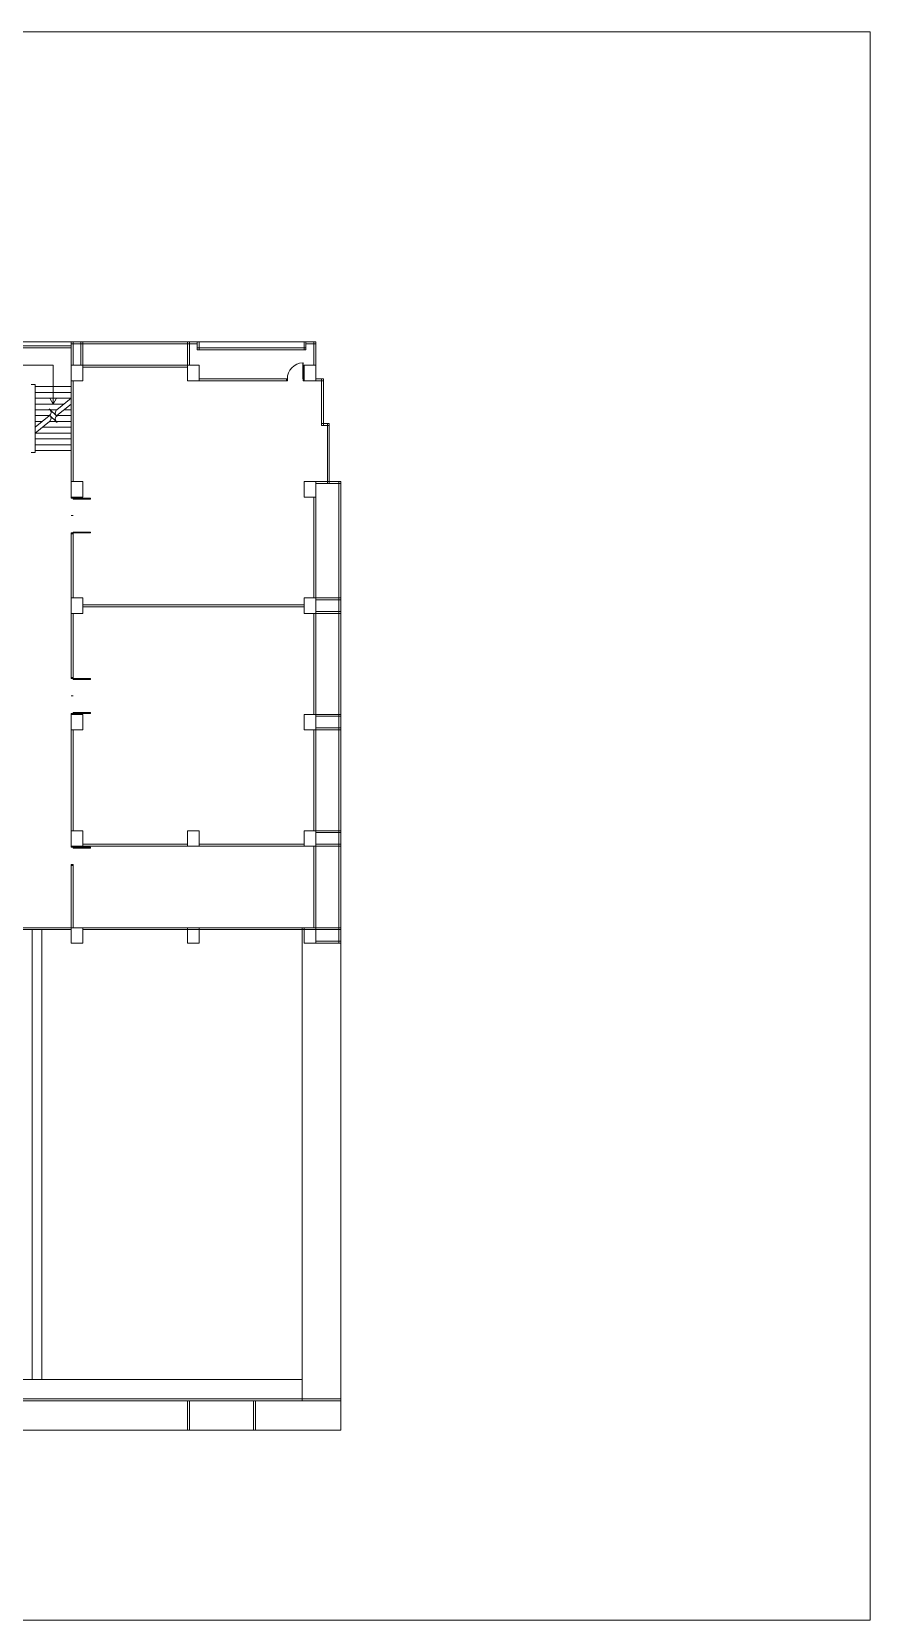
# Model space of a CAD drawing. Header units: metres. Extents: x 311 to 430, y 278 to 360.
# Drawn here: x 386.9 to 430.1, y 278.1 to 360 of the extents above; entities that cross this region are included whole.
import ezdxf

# ---------------------------------------------------------------- set-up
doc = ezdxf.new("R2010")
doc.units = ezdxf.units.M
doc.header["$MEASUREMENT"] = 0
doc.layers.add('BODR', color=13, linetype='Continuous')
doc.layers.add('DOOR', color=7, linetype='Continuous')

msp = doc.modelspace()

# ---------------------------------------------------------------- linework, layer by layer
at = {"color": 8, "linetype": 'ByBlock', "lineweight": 5}
for p, q in [((340.49, 343.979), (394.89, 343.979)), ((384.99, 343.779), (388.89, 343.779)), ((384.99, 343.679), (388.89, 343.679)), ((388.89, 343.979), (389.49, 343.979)), ((388.89, 342.779), (388.89, 343.979)), ((388.89, 343.879), (389.49, 343.879)), ((388.99, 342.779), (388.99, 343.979)), ((389.39, 342.779), (389.39, 343.979)), ((389.49, 342.779), (389.49, 343.979)), ((389.49, 343.879), (394.89, 343.879)), ((401.49, 343.979), (394.89, 343.979)), ((394.89, 342.779), (394.89, 343.979)), ((395.39, 343.879), (394.89, 343.879)), ((394.99, 342.779), (394.99, 343.979)), ((395.39, 343.579), (395.39, 343.979)), ((400.99, 343.679), (395.39, 343.679)), ((400.99, 343.579), (395.39, 343.579)), ((395.49, 343.579), (395.49, 343.979)), ((400.89, 343.579), (400.89, 343.979)), ((400.99, 343.579), (400.99, 343.979)), ((401.49, 343.879), (400.99, 343.879)), ((401.39, 342.779), (401.39, 343.979)), ((401.49, 342.779), (401.49, 343.979)), ((385.915, 342.779), (387.965, 342.779)), ((387.965, 340.779), (387.965, 342.779)), ((388.89, 342.779), (394.89, 342.779)), ((388.89, 341.979), (388.89, 342.779)), ((388.89, 342.779), (389.49, 342.779)), ((389.49, 342.779), (389.49, 341.979)), ((389.49, 342.679), (394.89, 342.679)), ((394.89, 341.979), (394.89, 342.779)), ((394.89, 342.779), (395.49, 342.779)), ((395.49, 342.779), (395.49, 341.979)), ((400.89, 341.979), (400.89, 342.779)), ((400.89, 342.779), (401.49, 342.779)), ((401.49, 342.779), (401.49, 341.979)), ((386.84, 341.779), (387.04, 341.779)), ((387.04, 338.279), (387.04, 341.779)), ((387.04, 341.679), (388.89, 341.679)), ((388.89, 341.979), (388.89, 336.779)), ((389.49, 341.979), (388.89, 341.979)), ((388.99, 341.979), (388.99, 336.779)), ((395.49, 341.979), (394.89, 341.979)), ((395.49, 342.079), (400.03, 342.079)), ((395.49, 341.979), (400.04, 341.979)), ((401.49, 341.979), (400.89, 341.979)), ((401.49, 342.079), (401.89, 342.079)), ((401.49, 341.979), (401.89, 341.979)), ((401.79, 339.679), (401.79, 342.079)), ((401.89, 339.679), (401.89, 342.079)), ((387.04, 341.379), (388.89, 341.379)), ((387.04, 341.079), (388.89, 341.079)), ((387.04, 340.779), (388.52, 340.779)), ((387.965, 340.779), (387.792, 341.079)), ((387.965, 340.779), (388.138, 341.079)), ((388.89, 341.079), (388.153, 340.482)), ((388.89, 340.779), (388.153, 340.182)), ((387.04, 340.479), (388.15, 340.479)), ((387.04, 340.179), (387.78, 340.179)), ((387.765, 340.167), (387.04, 339.579)), ((387.765, 340.529), (388.165, 340.129)), ((387.765, 340.529), (388.165, 340.129)), ((387.765, 340.229), (388.165, 339.829)), ((387.765, 340.229), (388.165, 339.829)), ((388.15, 340.179), (388.89, 340.179)), ((388.52, 340.479), (388.89, 340.479)), ((387.04, 339.879), (387.41, 339.879)), ((387.777, 339.877), (387.04, 339.279)), ((387.04, 339.279), (388.89, 339.279)), ((387.41, 339.579), (388.89, 339.579)), ((387.78, 339.879), (388.89, 339.879)), ((402.19, 339.779), (401.79, 339.779)), ((401.79, 339.679), (402.19, 339.679)), ((402.09, 336.679), (402.09, 339.779)), ((402.19, 336.679), (402.19, 339.779)), ((386.84, 338.279), (387.04, 338.279)), ((387.04, 338.979), (388.89, 338.979)), ((387.04, 338.679), (388.89, 338.679)), ((387.04, 338.379), (388.89, 338.379)), ((388.89, 335.979), (388.89, 336.779)), ((388.89, 336.779), (389.49, 336.779)), ((389.49, 336.779), (389.49, 335.979)), ((400.89, 335.979), (400.89, 336.779)), ((400.89, 336.779), (401.49, 336.779)), ((401.49, 336.779), (402.79, 336.779)), ((401.49, 336.779), (401.49, 335.979)), ((401.49, 336.679), (402.79, 336.679)), ((402.69, 313.779), (402.69, 336.779)), ((402.79, 313.779), (402.79, 336.779)), ((388.89, 335.979), (388.89, 335.929)), ((389.49, 335.979), (388.89, 335.979)), ((388.99, 335.979), (388.99, 335.929)), ((388.99, 335.929), (389.89, 335.929)), ((388.99, 335.879), (388.99, 335.929)), ((389.89, 335.879), (388.99, 335.879)), ((389.89, 335.929), (389.89, 335.879)), ((401.49, 335.979), (400.89, 335.979)), ((401.39, 335.979), (401.39, 330.779)), ((401.49, 335.979), (401.49, 317.979)), ((388.89, 335.029), (388.99, 335.029)), ((389.89, 334.179), (388.99, 334.179)), ((388.99, 334.179), (388.99, 334.129)), ((389.89, 334.129), (389.89, 334.179)), ((388.89, 334.129), (388.89, 330.779)), ((388.99, 334.129), (388.99, 330.779)), ((388.99, 334.129), (389.89, 334.129)), ((388.89, 329.979), (388.89, 330.779)), ((388.89, 330.779), (389.49, 330.779)), ((389.49, 330.779), (389.49, 329.979)), ((389.49, 330.429), (400.89, 330.429)), ((389.49, 330.329), (400.89, 330.329)), ((400.89, 329.979), (400.89, 330.779)), ((400.89, 330.779), (401.49, 330.779)), ((401.39, 330.779), (402.79, 330.779)), ((401.49, 330.779), (401.49, 329.979)), ((401.49, 330.679), (402.79, 330.679)), ((401.49, 330.079), (402.79, 330.079)), ((402.69, 330.779), (402.69, 329.979)), ((402.79, 330.779), (402.79, 329.979)), ((388.89, 329.979), (388.89, 326.629)), ((389.49, 329.979), (388.89, 329.979)), ((388.99, 329.979), (388.99, 326.629)), ((401.49, 329.979), (400.89, 329.979)), ((401.39, 329.979), (401.39, 324.779)), ((401.39, 329.979), (402.79, 329.979)), ((388.99, 326.629), (389.89, 326.629)), ((388.99, 326.579), (388.99, 326.629)), ((389.89, 326.579), (388.99, 326.579)), ((389.89, 326.629), (389.89, 326.579)), ((388.89, 325.729), (388.99, 325.729)), ((388.89, 324.829), (388.89, 324.779)), ((388.89, 323.979), (388.89, 324.779)), ((388.89, 324.779), (389.49, 324.779)), ((389.89, 324.879), (388.99, 324.879)), ((388.99, 324.879), (388.99, 324.829)), ((388.99, 324.829), (388.99, 324.779)), ((388.99, 324.829), (389.89, 324.829)), ((389.49, 324.779), (389.49, 323.979)), ((389.89, 324.829), (389.89, 324.879)), ((400.89, 323.979), (400.89, 324.779)), ((400.89, 324.779), (401.49, 324.779)), ((401.39, 324.779), (402.79, 324.779)), ((401.49, 324.779), (401.49, 323.979)), ((401.49, 324.679), (402.79, 324.679)), ((402.69, 324.779), (402.69, 323.979)), ((402.79, 324.779), (402.79, 323.979)), ((388.89, 323.979), (388.89, 318.779)), ((389.49, 323.979), (388.89, 323.979)), ((388.99, 323.979), (388.99, 318.779)), ((401.49, 323.979), (400.89, 323.979)), ((401.39, 323.979), (401.39, 318.779)), ((401.39, 323.979), (402.79, 323.979)), ((401.49, 324.079), (402.79, 324.079)), ((388.89, 317.979), (388.89, 318.779)), ((388.89, 318.779), (389.49, 318.779)), ((389.49, 318.779), (389.49, 317.979)), ((394.89, 317.979), (394.89, 318.779)), ((394.89, 318.779), (395.49, 318.779)), ((395.49, 318.779), (395.49, 317.979)), ((400.89, 317.979), (400.89, 318.779)), ((400.89, 318.779), (401.49, 318.779)), ((401.39, 318.779), (402.79, 318.779)), ((401.49, 318.779), (401.49, 317.979)), ((401.49, 318.679), (402.79, 318.679)), ((402.69, 318.779), (402.69, 317.979)), ((402.79, 318.779), (402.79, 317.979)), ((388.89, 317.979), (401.49, 317.979)), ((388.89, 317.979), (388.89, 317.929)), ((389.49, 317.979), (388.89, 317.979)), ((388.99, 317.979), (388.99, 317.929)), ((388.99, 317.929), (389.89, 317.929)), ((388.99, 317.879), (388.99, 317.929)), ((389.89, 317.879), (388.99, 317.879)), ((389.49, 318.079), (394.89, 318.079)), ((389.89, 317.929), (389.89, 317.879)), ((395.49, 317.979), (394.89, 317.979)), ((395.49, 318.079), (400.89, 318.079)), ((401.49, 317.979), (400.89, 317.979)), ((401.39, 313.779), (401.39, 317.979)), ((401.39, 317.979), (402.79, 317.979)), ((401.49, 318.079), (402.79, 318.079)), ((401.49, 313.779), (401.49, 317.979)), ((388.89, 317.029), (388.89, 313.779)), ((388.89, 317.029), (388.99, 317.029)), ((388.99, 317.029), (388.99, 313.779)), ((379.99, 313.779), (401.49, 313.779)), ((384.99, 313.679), (388.89, 313.679)), ((386.89, 290.479), (386.89, 313.679)), ((387.39, 290.479), (387.39, 313.679)), ((388.89, 312.979), (388.89, 313.779)), ((388.89, 313.779), (389.49, 313.779)), ((389.49, 313.779), (389.49, 312.979)), ((389.49, 313.679), (401.49, 313.679)), ((394.89, 312.979), (394.89, 313.779)), ((394.89, 313.779), (395.49, 313.779)), ((395.49, 313.779), (395.49, 312.979)), ((400.79, 313.779), (400.79, 289.379)), ((400.89, 312.979), (400.89, 313.779)), ((400.89, 313.779), (401.49, 313.779)), ((401.39, 313.779), (402.79, 313.779)), ((401.49, 313.779), (401.49, 312.979)), ((401.49, 313.679), (402.79, 313.679)), ((402.69, 313.779), (402.69, 312.979)), ((402.79, 313.779), (402.79, 312.979)), ((389.49, 312.979), (388.89, 312.979)), ((395.49, 312.979), (394.89, 312.979)), ((401.49, 312.979), (400.89, 312.979)), ((401.39, 312.979), (402.79, 312.979)), ((401.49, 313.079), (402.79, 313.079)), ((402.79, 312.979), (402.79, 287.879)), ((372.99, 290.479), (400.79, 290.479)), ((370.99, 289.479), (402.79, 289.479)), ((370.99, 289.379), (402.79, 289.379)), ((394.89, 289.379), (394.89, 287.879)), ((394.99, 289.379), (394.99, 287.879)), ((398.29, 289.379), (398.29, 287.879)), ((398.39, 289.379), (398.39, 287.879)), ((370.99, 287.879), (402.79, 287.879))]:
    msp.add_line(p, q, dxfattribs=at)
for points in [[(388.99, 335.979), (388.99, 335.929), (388.89, 335.929), (388.89, 335.979)], [(388.99, 334.079), (388.99, 334.129), (388.89, 334.129), (388.89, 334.079)], [(388.99, 326.679), (388.99, 326.629), (388.89, 326.629), (388.89, 326.679)], [(388.99, 324.779), (388.99, 324.829), (388.89, 324.829), (388.89, 324.779)], [(388.99, 317.979), (388.99, 317.929), (388.89, 317.929), (388.89, 317.979)], [(388.99, 316.979), (388.99, 317.029), (388.89, 317.029), (388.89, 316.979)]]:
    msp.add_lwpolyline(points, close=True, dxfattribs=at)
for centre, start, end in [((387.628, 340.348), 307.04267, 52.95733), ((387.628, 340.048), 307.04267, 52.95733), ((388.302, 340.31), 127.13903, 232.86097), ((388.302, 340.01), 127.13903, 232.86097)]:
    msp.add_arc(centre, 0.227, start, end, dxfattribs=at)
at = {"layer": 'BODR', "color": 8, "linetype": 'ByBlock', "lineweight": 5}
msp.add_lwpolyline([(311.256, 278.072), (430.056, 278.072), (430.056, 359.972), (311.256, 359.972)], close=True, dxfattribs=at)
at = {"layer": 'DOOR', "color": 8, "linetype": 'ByBlock', "lineweight": 5}
for points in [[(400.85, 342.899), (400.82, 342.899), (400.82, 342.079), (400.85, 342.079)], [(400.04, 342.029), (400.04, 342.039), (400.03, 342.039), (400.03, 342.079), (399.99, 342.079), (399.99, 341.979), (400.04, 341.979), (400.04, 342.039)], [(400.85, 342.079), (400.89, 342.079), (400.89, 341.979), (400.84, 341.979), (400.84, 342.039), (400.85, 342.039)]]:
    msp.add_lwpolyline(points, close=True, dxfattribs=at)
msp.add_arc((400.85, 342.079), 0.82, 92.09665, 180, dxfattribs=at)

doc.saveas('drawing.dxf')
